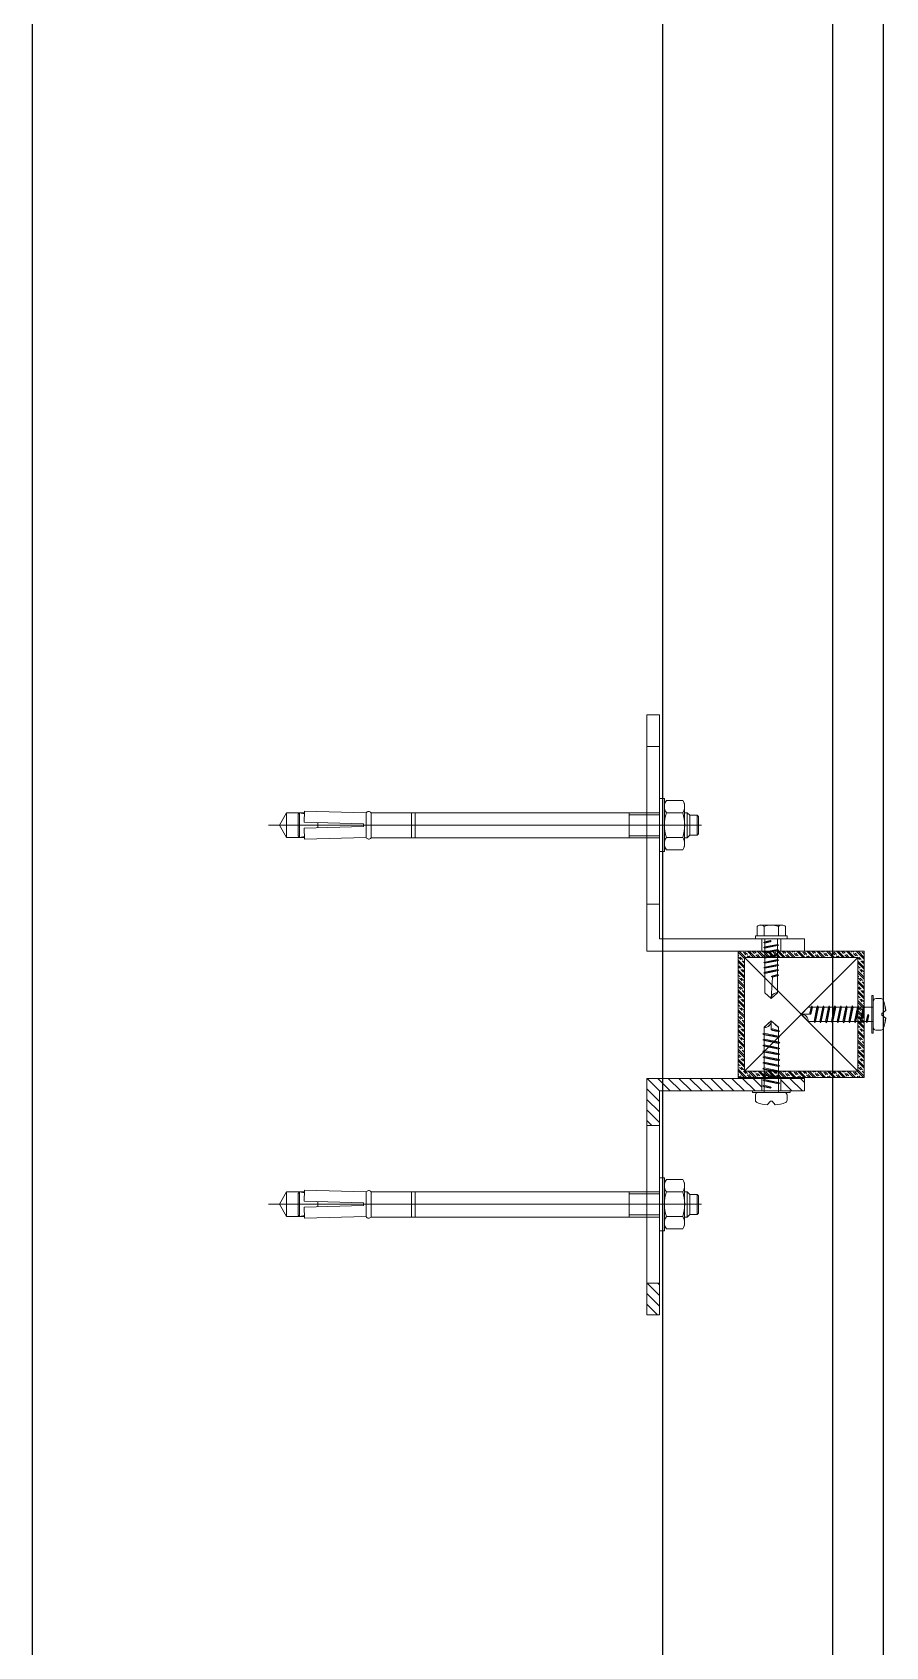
# Model space of a CAD drawing. Header units: millimetres. Extents: x 4688743 to 4806056, y -3017657 to -2960297.
# Drawn here: x 4752452 to 4752723, y -2970324 to -2969812 of the extents above; entities that cross this region are included whole.
import ezdxf

# ---------------------------------------------------------------- set-up
doc = ezdxf.new("R2010")
doc.units = ezdxf.units.MM
doc.header["$MEASUREMENT"] = 0
for name, color, linetype, lineweight in [('B-SECTIONS$0$_FAVETON-Autotaladrante N12 Filete 5.5 mm', 8, 'Continuous', 5), ('CLAYTONE-Pieza', 7, 'Continuous', 9), ('NEI-ALU-CROSS-SECTION', 150, 'Continuous', 5), ('NEI-G-BRACKET-IN PLAN', 115, 'Continuous', 5), ('NEI-G-RCC FASTENER', 253, 'Continuous', 5), ('TAPPING SCREW', 251, 'Continuous', 5)]:
    doc.layers.add(name, color=color, linetype=linetype, lineweight=lineweight)
doc.layers.add('MATEL CLADDING', color=145, linetype='Continuous')
doc.layers.add('wall', color=4, linetype='Continuous')

# ---------------------------------------------------------------- blocks, each defined once
blk = doc.blocks.new('ALU-CROSS-SECTION')
at = {"layer": 'NEI-ALU-CROSS-SECTION'}
h = blk.add_hatch(dxfattribs=at)
h.set_pattern_fill('ANSI33', color=8, scale=0.35, style=0)
h.set_pattern_definition([(45, (-14308.022, -80916.707), (-1.57154482, 1.57154482), []), (45, (-14306.4504, -80916.707), (-1.57154482, 1.57154482), [1.11125, -0.555625])])
h.paths.add_polyline_path([(20, 20), (-20, 20), (-20, -20), (20, -20)])
h.paths.add_polyline_path([(18, -18), (-18, -18), (-18, 18), (18, 18)], flags=16)
at = {"color": 8}
for p, q in [((-18, -18), (18, 18)), ((-18, 18), (18, -18))]:
    blk.add_line(p, q, dxfattribs=at)
for points in [[(-20, -20), (20, -20), (20, 20), (-20, 20)], [(-18, -18), (18, -18), (18, 18), (-18, 18)]]:
    blk.add_lwpolyline(points, close=True)
blk = doc.blocks.new('Autotaladrante N12 Filete 5.5 mm')
at = {"color": 250}
blk.add_lwpolyline([(0.4, -6), (0.1, -6, -0.414214), (0, -5.9), (0, 5.9, -0.414214), (0.1, 6), (0.4, 6, -0.414214), (0.5, 5.9), (0.5, -5.9, -0.414214)], format="xyb", close=True, dxfattribs=at)
at = {"layer": 'TAPPING SCREW'}
for p, q in [((-3.94, 1.25), (-2.75, 0.25)), ((-2.75, 0.25), (-2.75, -0.25)), ((0, 2.29), (1.85, 2.29)), ((1.62, 0), (2.08, 2.69)), ((2.31, 2.29), (3.68, 2.29)), ((4.14, 2.29), (5.51, 2.29)), ((5.98, 2.29), (7.35, 2.29)), ((7.81, 2.29), (9.18, 2.29)), ((9.64, 2.29), (11.01, 2.29)), ((10.56, -2.29), (11.48, 2.29)), ((11.25, 2.69), (11.48, 2.29)), ((11.48, 2.29), (12.85, 2.29)), ((13.31, 2.29), (14.68, 2.29)), ((14.23, -2.29), (15.14, 2.29)), ((14.55, 2.29), (20.7, 2.29)), ((14.91, 2.69), (15.14, 2.29)), ((15.14, 2.29), (16.51, 2.29)), ((16.98, 2.29), (18.35, 2.29)), ((17.66, -2.69), (18.58, 2.69)), ((20.7, 2.29), (22.8, 0)), ((-3.94, -1.25), (-2.75, -0.25)), ((0, -2.29), (2.76, -2.29)), ((3, -2.69), (3.23, -2.29)), ((4.83, -2.69), (5.06, -2.29)), ((6.66, -2.69), (6.89, -2.29)), ((8.5, -2.69), (8.73, -2.29)), ((10.33, -2.69), (10.56, -2.29)), ((10.56, -2.29), (11.93, -2.29)), ((12.39, -2.29), (13.76, -2.29)), ((13.64, -2.29), (20.7, -2.29)), ((14, -2.69), (14.23, -2.29)), ((14.23, -2.29), (15.6, -2.29)), ((16.06, -2.29), (17.43, -2.29)), ((17.89, -2.29), (19.26, -2.29)), ((19.95, 0), (22.8, 0)), ((20.7, -2.29), (22.8, 0))]:
    blk.add_line(p, q, dxfattribs=at)
for points in [[(-0.75, 5), (-2.47, 5)], [(0, 4.25), (0, -4.25)], [(4.6, -2.29), (3.23, -2.29), (4.14, 2.29), (3.91, 2.69), (3, -2.69), (2.76, -2.29), (3.68, 2.29), (3.91, 2.69)], [(6.43, -2.29), (5.06, -2.29), (5.98, 2.29), (5.75, 2.69), (4.83, -2.69), (4.6, -2.29), (5.51, 2.29), (5.75, 2.69)], [(8.26, -2.29), (6.89, -2.29), (7.81, 2.29), (7.58, 2.69), (6.66, -2.69), (6.43, -2.29), (7.35, 2.29), (7.58, 2.69)], [(10.1, -2.29), (8.73, -2.29), (9.64, 2.29), (9.41, 2.69), (8.5, -2.69), (8.26, -2.29), (9.18, 2.29), (9.41, 2.69)], [(13.08, 2.69), (13.31, 2.29), (12.39, -2.29), (12.16, -2.69), (11.93, -2.29), (12.85, 2.29), (13.08, 2.69), (12.16, -2.69)], [(15.83, -2.69), (16.06, -2.29), (16.98, 2.29), (16.75, 2.69), (15.83, -2.69), (15.6, -2.29), (16.51, 2.29), (16.75, 2.69)], [(-0.75, -5), (-2.47, -5)], [(19.95, 0), (19.72, -0.4), (19.26, -2.29), (19.5, -2.69), (19.95, 0), (20.19, -0.4), (19.73, -2.29), (19.5, -2.69)]]:
    blk.add_lwpolyline(points, dxfattribs=at)
for points in [[(2.31, 2.29), (1.85, 0.4), (1.62, 0), (1.39, 0.4), (1.85, 2.29), (2.08, 2.69)], [(10.33, -2.69), (10.1, -2.29), (11.01, 2.29), (11.25, 2.69)], [(13.76, -2.29), (14.68, 2.29), (14.91, 2.69), (14, -2.69)], [(17.89, -2.29), (17.66, -2.69), (17.43, -2.29), (18.35, 2.29), (18.58, 2.69), (18.81, 2.29)]]:
    blk.add_lwpolyline(points, close=True, dxfattribs=at)
for centre, radius, start, end in [((9.02, 0), 13, 159.5169, 174.5435), ((-2.46, 4.24), 0.756, 90.4696, 163.2548), ((-0.76, 4.24), 0.756, 0.4696, 89.5304), ((22.74, 2.05), 2.06, 173.3775, 271.6224), ((9.02, 0), 13, 185.4565, 200.4831), ((-2.46, -4.24), 0.756, 196.7452, 269.5304), ((-0.76, -4.24), 0.756, 270.4696, 359.5304)]:
    blk.add_arc(centre, radius, start, end, dxfattribs=at)
blk = doc.blocks.new('Fischer')
at = {"layer": 'NEI-G-RCC FASTENER', "linetype": 'Continuous'}
for p, q in [((-8, 6.8), (-7.39, 7.85)), ((-8, 6.8), (-8, 0)), ((-2.21, 7.85), (-7.39, 7.85)), ((-1.6, 6.8), (-2.21, 7.85)), ((-1.6, 8.4), (-1.6, 0)), ((-1.6, 8.4), (0, 8.4)), ((0, 8.4), (0, -8.4)), ((-12, 3.1), (-12.4, 2.7)), ((-12.4, 2.7), (-12.4, -2.82)), ((-12, 3.1), (-9.6, 3.1)), ((-12, -3.22), (-12, 3.1)), ((-9.6, 3.1), (-8.82, 3.94)), ((-9.6, 3.1), (-9.6, -3.22)), ((-8.82, 3.94), (-8, 3.94)), ((-8.82, -4.06), (-8.82, 3.94)), ((-8, -6.8), (-8, 0)), ((-2.21, 3.93), (-7.39, 3.93)), ((-1.6, -8.4), (-1.6, 0)), ((91.52, 3.94), (0, 3.94)), ((9.6, 3.94), (9.6, -4.06)), ((77.52, -4.06), (77.52, 3.94)), ((78.72, -4.06), (78.72, 3.94)), ((91.52, 3.94), (91.52, -4.06)), ((112.67, 4.45), (93.12, 3.89)), ((93.12, 3.92), (93.12, 3.46)), ((93.12, -3.46), (93.12, 3.46)), ((112.79, 0.93), (93.92, 0.4)), ((93.92, 0.4), (93.92, -0.4)), ((108.49, 0.78), (108.49, -0.78)), ((112.67, 4.45), (112.79, 0.93)), ((112.69, 3.92), (118.34, 3.92)), ((114.25, 3.92), (112.7, 3.62)), ((114.25, -3.92), (114.25, 3.92)), ((114.65, 3.44), (114.25, 3.92)), ((114.65, -3.44), (114.65, 3.44)), ((118.34, -3.92), (118.34, 3.92)), ((118.34, 3.92), (120.6, 0)), ((120.6, 0), (118.34, -3.92)), ((-12, -3.22), (-12.4, -2.82)), ((-9.6, -3.22), (-12, -3.22)), ((-9.6, -3.22), (-8.82, -4.06)), ((-8.82, -4.06), (-8, -4.06)), ((-2.21, -3.93), (-7.39, -3.93)), ((91.52, -4.06), (0, -4.06)), ((93.12, -3.92), (93.12, -3.46)), ((112.67, -4.45), (93.12, -3.89)), ((112.79, -0.93), (93.92, -0.4)), ((112.67, -4.45), (112.79, -0.93)), ((112.69, -3.92), (118.34, -3.92)), ((112.7, -3.62), (114.25, -3.92)), ((114.65, -3.44), (114.25, -3.92)), ((-8, -6.8), (-7.39, -7.85)), ((-2.21, -7.85), (-7.39, -7.85)), ((-1.6, -6.8), (-2.21, -7.85)), ((-1.6, -8.4), (0, -8.4))]:
    blk.add_line(p, q, dxfattribs=at)
at = {"layer": 'NEI-G-RCC FASTENER'}
for p, q in [((9.6, 3.29), (0, 3.29)), ((-13.33, 0), (124.1, 0)), ((9.6, -3.41), (0, -3.41))]:
    blk.add_line(p, q, dxfattribs=at)
at = {"layer": 'NEI-G-RCC FASTENER', "linetype": 'Continuous'}
for centre, radius, start, end in [((-4.53, 5.89), 3.47, 145.5615, 214.4385), ((-5.07, 5.89), 3.47, 325.5615, 34.4385), ((4.98, 0), 12.98, 162.383, 197.617), ((-14.58, 0), 12.98, 342.383, 17.617), ((92.28, 3.37), 0.948, 27.058, 142.9407), ((-4.53, -5.89), 3.47, 145.5615, 214.4385), ((-5.07, -5.89), 3.47, 325.5615, 34.4385), ((92.28, -3.49), 0.948, 217.0593, 332.942)]:
    blk.add_arc(centre, radius, start, end, dxfattribs=at)
blk = doc.blocks.new('B-SECTIONS$0$Autotaladrante N12 Filete 5.5 mm')
at = {"layer": 'B-SECTIONS$0$_FAVETON-Autotaladrante N12 Filete 5.5 mm'}
for p, q in [((-4.984375, -3.870117), (-4.984375, 3.870117)), ((-4.411376, 2.580078), (-1.03125, 2.580078)), ((0, 2.291992), (1.143555, 2.291992)), ((0.916504, 0), (1.375, 2.692383)), ((1.60669, 2.291992), (2.976807, 2.291992)), ((3.439942, 2.291992), (4.810059, 2.291992)), ((4.356446, -2.291992), (5.273194, 2.291992)), ((5.041749, 2.692383), (5.273194, 2.291992)), ((5.273194, 2.291992), (6.643555, 2.291992)), ((7.106446, 2.291992), (8.476807, 2.291992)), ((8.023194, -2.291992), (8.939698, 2.291992)), ((8.708252, 2.692383), (8.939698, 2.291992)), ((8.939698, 2.291992), (10.310059, 2.291992)), ((10.773194, 2.291992), (12.143311, 2.291992)), ((11.458252, -2.692383), (12.375, 2.692383)), ((12.606446, 2.291992), (19.670899, 2.291992)), ((13.981446, -0.401367), (21.770752, 0)), ((19.670899, 2.291992), (21.770752, 0)), ((19.670899, -2.291992), (21.770752, 0)), ((-4.411376, -2.580078), (-1.03125, -2.580078)), ((-1.03125, -5.160156), (-4.411376, -5.160156)), ((0, -2.291992), (2.060059, -2.291992)), ((2.291749, -2.692383), (2.523194, -2.291992)), ((4.125, -2.692383), (4.356446, -2.291992)), ((4.356446, -2.291992), (5.726807, -2.291992)), ((6.189942, -2.291992), (7.560059, -2.291992)), ((7.791504, -2.692383), (8.023194, -2.291992)), ((8.023194, -2.291992), (9.393311, -2.291992)), ((9.856446, -2.291992), (11.226807, -2.291992)), ((11.689942, -2.291992), (13.060059, -2.291992)), ((13.523194, -2.291992), (19.670899, -2.291992))]:
    blk.add_line(p, q, dxfattribs=at)
for points in [[(-1.03125, 5.160156), (-4.411376, 5.160156)], [(3.893555, -2.291992), (2.523194, -2.291992), (3.439942, 2.291992), (3.208252, 2.692383), (2.291749, -2.692383), (2.060059, -2.291992), (2.976807, 2.291992), (3.208252, 2.692383)], [(6.875, 2.692383), (7.106446, 2.291992), (6.189942, -2.291992), (5.958252, -2.692383), (5.726807, -2.291992), (6.643555, 2.291992), (6.875, 2.692383), (5.958252, -2.692383)], [(9.625, -2.692383), (9.856446, -2.291992), (10.773194, 2.291992), (10.541504, 2.692383), (9.625, -2.692383), (9.393311, -2.291992), (10.310059, 2.291992), (10.541504, 2.692383)], [(13.75, 0), (13.518555, -0.401367), (13.060059, -2.291992), (13.291749, -2.692383), (13.75, 0), (13.981446, -0.401367), (13.523194, -2.291992), (13.291749, -2.692383)]]:
    blk.add_lwpolyline(points, dxfattribs=at)
for points in [[(0, -5.729492), (0, 5.729492), (-1.03125, 5.729492), (-1.03125, -5.729492)], [(1.60669, 2.291992), (1.148194, 0.401367), (0.916504, 0), (0.685059, 0.401367), (1.143555, 2.291992), (1.375, 2.692383)], [(4.125, -2.692383), (3.893555, -2.291992), (4.810059, 2.291992), (5.041749, 2.692383)], [(7.560059, -2.291992), (8.476807, 2.291992), (8.708252, 2.692383), (7.791504, -2.692383)], [(11.689942, -2.291992), (11.458252, -2.692383), (11.226807, -2.291992), (12.143311, 2.291992), (12.375, 2.692383), (12.606446, 2.291992)]]:
    blk.add_lwpolyline(points, close=True, dxfattribs=at)
for centre, radius, start, end in [((1.111329, 0), 6.095833, 154.96034, 205.03966), ((-3.245605, 3.870117), 1.738802, 132.1065, 227.8935), ((21.712647, -2.054688), 2.055444, 88.377566, 186.622451), ((-3.245605, -3.870117), 1.738802, 132.1065, 227.8935)]:
    blk.add_arc(centre, radius, start, end, dxfattribs=at)

msp = doc.modelspace()

# ---------------------------------------------------------------- hatches: boundary and pattern name
at = {"layer": 'NEI-ALU-CROSS-SECTION'}
h = msp.add_hatch(dxfattribs=at)
h.set_pattern_fill('ANSI33', color=8, scale=0.35, angle=90, style=0)
h.set_pattern_definition([(135, (4833612.54, -2984431.4325), (-1.57154482, -1.57154482), []), (135, (4833612.54, -2984429.861), (-1.57154482, -1.57154482), [1.11125, -0.555625])])
h.paths.add_polyline_path([(4752675.83, -2970103.41), (4752675.83, -2970143.41), (4752715.83, -2970143.41), (4752715.83, -2970103.41)])
h.paths.add_polyline_path([(4752713.83, -2970105.41), (4752713.83, -2970141.41), (4752677.83, -2970141.41), (4752677.83, -2970105.41)], flags=16)
at = {"layer": 'NEI-G-BRACKET-IN PLAN'}
h = msp.add_hatch(dxfattribs=at)
h.set_pattern_fill('ANSI31', color=8, scale=0.75, angle=90, style=0)
h.set_pattern_definition([(135, (4752671.8326, -2969963.2504), (-1.683798, -1.683798), [])])
h.paths.add_polyline_path([(4752646.83, -2970143.74), (4752646.83, -2970158.74), (4752650.83, -2970158.74), (4752650.83, -2970147.74), (4752681.33, -2970147.74), (4752681.33, -2970147.73), (4752683.33, -2970147.73), (4752683.33, -2970143.74)])
h = msp.add_hatch(dxfattribs=at)
h.set_pattern_fill('ANSI31', color=8, scale=0.75, angle=90, style=0)
h.set_pattern_definition([(135, (4752639.3331, -2970171.705), (-1.6838, -1.6838), [])])
h.paths.add_polyline_path([(4752696.83, -2970147.74), (4752696.83, -2970143.74), (4752689.33, -2970143.74), (4752689.33, -2970147.74)])
h = msp.add_hatch(dxfattribs=at)
h.set_pattern_fill('ANSI31', color=8, scale=0.75, angle=90, style=0)
h.set_pattern_definition([(135, (4752636.8326, -2970171.705), (-1.6838, -1.6838), [])])
h.paths.add_polyline_path([(4752646.83, -2970208.74), (4752646.83, -2970218.74), (4752650.83, -2970218.74), (4752650.83, -2970208.74)])

# ---------------------------------------------------------------- linework, layer by layer
at = {"layer": 'B-SECTIONS$0$_FAVETON-Autotaladrante N12 Filete 5.5 mm'}
for p, q in [((4752689.71, -2970095.06, 129.88), (4752682.96, -2970095.06, 129.88)), ((4752684.08, -2970095.56, 129.88), (4752684.08, -2970098.51, 129.88)), ((4752684.33, -2970099.41, 129.88), (4752684.33, -2970100.41, 129.88)), ((4752688.33, -2970099.41, 129.88), (4752688.33, -2970101.21, 129.88)), ((4752688.59, -2970095.56, 129.88), (4752688.59, -2970098.51, 129.88)), ((4752690.84, -2970098.51, 129.88), (4752690.84, -2970095.56, 129.88)), ((4752686.33, -2970100.21, 129.88), (4752683.98, -2970100.61, 129.88)), ((4752683.98, -2970103.81, 129.88), (4752684.33, -2970104.01, 129.88)), ((4752684.33, -2970100.81, 129.88), (4752684.33, -2970102.01, 129.88)), ((4752684.33, -2970102.41, 129.88), (4752684.33, -2970103.61, 129.88)), ((4752688.33, -2970103.21, 129.88), (4752684.33, -2970104.01, 129.88)), ((4752684.33, -2970104.01, 129.88), (4752684.33, -2970105.21, 129.88)), ((4752688.68, -2970101.41, 129.88), (4752688.33, -2970101.61, 129.88)), ((4752688.68, -2970103.01, 129.88), (4752688.33, -2970103.21, 129.88)), ((4752688.33, -2970103.21, 129.88), (4752688.33, -2970104.41, 129.88)), ((4752688.33, -2970104.81, 129.88), (4752688.33, -2970106.01, 129.88)), ((4752683.98, -2970107.01, 129.88), (4752684.33, -2970107.21, 129.88)), ((4752688.68, -2970109.41, 129.88), (4752683.98, -2970110.21, 129.88)), ((4752684.33, -2970105.61, 129.88), (4752684.33, -2970106.81, 129.88)), ((4752688.33, -2970106.41, 129.88), (4752684.33, -2970107.21, 129.88)), ((4752684.33, -2970107.21, 129.88), (4752684.33, -2970108.41, 129.88)), ((4752684.33, -2970108.81, 129.88), (4752684.33, -2970110.01, 129.88)), ((4752688.68, -2970106.21, 129.88), (4752688.33, -2970106.41, 129.88)), ((4752688.33, -2970106.41, 129.88), (4752688.33, -2970107.61, 129.88)), ((4752688.33, -2970108.01, 129.88), (4752688.33, -2970109.21, 129.88)), ((4752688.33, -2970109.61, 129.88), (4752688.33, -2970110.81, 129.88)), ((4752684.33, -2970110.41, 129.88), (4752684.33, -2970116.58, 129.88)), ((4752686.68, -2970111.61, 129.88), (4752686.33, -2970118.41, 129.88)), ((4752688.33, -2970111.21, 129.88), (4752688.33, -2970116.58, 129.88)), ((4752684.33, -2970116.58, 129.88), (4752686.33, -2970118.41, 129.88)), ((4752688.33, -2970116.58, 129.88), (4752686.33, -2970118.41, 129.88))]:
    msp.add_line(p, q, dxfattribs=at)
at = {"layer": 'B-SECTIONS$0$_FAVETON-Autotaladrante N12 Filete 5.5 mm', "elevation": 129.88}
for points in [[(4752691.33, -2970099.41), (4752681.33, -2970099.41), (4752681.33, -2970098.51), (4752691.33, -2970098.51)], [(4752684.33, -2970100.81), (4752685.98, -2970100.41), (4752686.33, -2970100.21), (4752685.98, -2970100.01), (4752684.33, -2970100.41), (4752683.98, -2970100.61)], [(4752688.68, -2970103.01), (4752688.33, -2970102.81), (4752684.33, -2970103.61), (4752683.98, -2970103.81)], [(4752688.33, -2970106.01), (4752684.33, -2970106.81), (4752683.98, -2970107.01), (4752688.68, -2970106.21)], [(4752688.33, -2970109.61), (4752688.68, -2970109.41), (4752688.33, -2970109.21), (4752684.33, -2970110.01), (4752683.98, -2970110.21), (4752684.33, -2970110.41)]]:
    msp.add_lwpolyline(points, close=True, dxfattribs=at)
for points in [[(4752681.83, -2970098.51), (4752681.83, -2970095.56)], [(4752688.33, -2970102.81), (4752688.33, -2970101.61), (4752684.33, -2970102.41), (4752683.98, -2970102.21), (4752688.68, -2970101.41), (4752688.33, -2970101.21), (4752684.33, -2970102.01), (4752683.98, -2970102.21)], [(4752683.98, -2970105.41), (4752684.33, -2970105.61), (4752688.33, -2970104.81), (4752688.68, -2970104.61), (4752688.33, -2970104.41), (4752684.33, -2970105.21), (4752683.98, -2970105.41), (4752688.68, -2970104.61)], [(4752688.68, -2970107.81), (4752688.33, -2970108.01), (4752684.33, -2970108.81), (4752683.98, -2970108.61), (4752688.68, -2970107.81), (4752688.33, -2970107.61), (4752684.33, -2970108.41), (4752683.98, -2970108.61)], [(4752686.33, -2970111.41), (4752686.68, -2970111.21), (4752688.33, -2970110.81), (4752688.68, -2970111.01), (4752686.33, -2970111.41), (4752686.68, -2970111.61), (4752688.33, -2970111.21), (4752688.68, -2970111.01)]]:
    msp.add_lwpolyline(points, dxfattribs=at)
at = {"layer": 'B-SECTIONS$0$_FAVETON-Autotaladrante N12 Filete 5.5 mm'}
for centre, radius, start, end in [((4752682.96, -2970096.58, 129.88), 1.52, 42.0825, 137.8695), ((4752686.33, -2970100.38, 129.88), 5.32, 64.9364, 115.0157), ((4752689.71, -2970096.58, 129.88), 1.52, 42.0825, 137.8695), ((4752688.12, -2970118.36, 129.88), 1.79, 83.3536, 181.5985)]:
    msp.add_arc(centre, radius, start, end, dxfattribs=at)
at = {"layer": 'CLAYTONE-Pieza', "color": 250, "elevation": 129.88}
for points in [[(4752718.33, -2970117.41), (4752718.63, -2970117.41, -0.414214), (4752718.73, -2970117.51), (4752718.73, -2970129.31, -0.414214), (4752718.63, -2970129.41), (4752718.33, -2970129.41, -0.414214), (4752718.23, -2970129.31), (4752718.23, -2970117.51, -0.414214)], [(4752692.33, -2970147.84), (4752692.33, -2970148.14, -0.414214), (4752692.23, -2970148.24), (4752680.43, -2970148.24, -0.414214), (4752680.33, -2970148.14), (4752680.33, -2970147.84, -0.414214), (4752680.43, -2970147.74), (4752692.23, -2970147.74, -0.414214)]]:
    msp.add_lwpolyline(points, format="xyb", close=True, dxfattribs=at)
at = {"layer": 'MATEL CLADDING', "elevation": 0}
for points in [[(4752705.83, -2973389.64), (4752705.83, -2966811.47), (4752705.83, -2966811.47)], [(4752721.83, -2966811.47), (4752721.83, -2973389.64)]]:
    msp.add_lwpolyline(points, dxfattribs=at)
at = {"layer": 'NEI-ALU-CROSS-SECTION', "color": 8}
for p, q in [((4752713.83, -2970141.41, 129.88), (4752677.83, -2970105.41, 129.88)), ((4752677.83, -2970141.41, 129.88), (4752713.83, -2970105.41, 129.88))]:
    msp.add_line(p, q, dxfattribs=at)
at = {"layer": 'NEI-ALU-CROSS-SECTION', "elevation": 129.88}
for points in [[(4752715.83, -2970143.41), (4752715.83, -2970103.41), (4752675.83, -2970103.41), (4752675.83, -2970143.41)], [(4752713.83, -2970141.41), (4752713.83, -2970105.41), (4752677.83, -2970105.41), (4752677.83, -2970141.41)]]:
    msp.add_lwpolyline(points, close=True, dxfattribs=at)
at = {"layer": 'NEI-G-BRACKET-IN PLAN', "color": 8}
for p, q in [((4752646.83, -2970038.41, -1168.96), (4752650.83, -2970038.41, -1168.96)), ((4752646.83, -2970088.41, -1168.96), (4752650.83, -2970088.41, -1168.96)), ((4752683.33, -2970099.41, 129.88), (4752683.33, -2970103.41, 129.88)), ((4752689.33, -2970099.41, 129.88), (4752689.33, -2970103.41, 129.88)), ((4752683.33, -2970147.74, 129.88), (4752683.33, -2970143.74, 129.88)), ((4752689.33, -2970147.74, 129.88), (4752689.33, -2970143.74, 129.88)), ((4752646.83, -2970158.74, -1168.96), (4752650.83, -2970158.74, -1168.96)), ((4752646.83, -2970208.74, -1168.96), (4752650.83, -2970208.74, -1168.96))]:
    msp.add_line(p, q, dxfattribs=at)
at = {"layer": 'NEI-G-BRACKET-IN PLAN', "color": 8, "elevation": 129.88}
for points in [[(4752646.83, -2970028.41), (4752646.83, -2970103.41), (4752696.83, -2970103.41), (4752696.83, -2970099.41), (4752650.83, -2970099.41), (4752650.83, -2970028.41), (4752646.83, -2970028.41)], [(4752646.83, -2970218.74), (4752646.83, -2970143.74), (4752696.83, -2970143.74), (4752696.83, -2970147.74), (4752650.83, -2970147.74), (4752650.83, -2970218.74), (4752646.83, -2970218.74)]]:
    msp.add_lwpolyline(points, dxfattribs=at)
at = {"layer": 'NEI-G-RCC FASTENER', "linetype": 'Continuous'}
for p, q in [((4752650.83, -2970054.95, -1168.96), (4752650.83, -2970071.75, -1168.96)), ((4752652.43, -2970054.95, -1168.96), (4752650.83, -2970054.95, -1168.96)), ((4752652.43, -2970071.75, -1168.96), (4752652.43, -2970054.95, -1168.96)), ((4752652.43, -2970056.55, -1168.96), (4752653.04, -2970055.5, -1168.96)), ((4752653.04, -2970055.5, -1168.96), (4752658.22, -2970055.5, -1168.96)), ((4752658.83, -2970056.55, -1168.96), (4752658.22, -2970055.5, -1168.96)), ((4752658.83, -2970070.15, -1168.96), (4752658.83, -2970056.55, -1168.96)), ((4752532.49, -2970059.43, -1168.96), (4752530.23, -2970063.35, -1168.96)), ((4752530.23, -2970063.35, -1168.96), (4752532.49, -2970067.27, -1168.96)), ((4752538.14, -2970059.43, -1168.96), (4752532.49, -2970059.43, -1168.96)), ((4752532.49, -2970067.27, -1168.96), (4752532.49, -2970059.43, -1168.96)), ((4752536.18, -2970059.91, -1168.96), (4752536.58, -2970059.43, -1168.96)), ((4752536.18, -2970066.79, -1168.96), (4752536.18, -2970059.91, -1168.96)), ((4752536.58, -2970067.27, -1168.96), (4752536.58, -2970059.43, -1168.96)), ((4752536.58, -2970059.43, -1168.96), (4752538.13, -2970059.73, -1168.96)), ((4752538.16, -2970058.9, -1168.96), (4752538.04, -2970062.42, -1168.96)), ((4752538.04, -2970062.42, -1168.96), (4752556.91, -2970062.95, -1168.96)), ((4752538.04, -2970064.28, -1168.96), (4752556.91, -2970063.75, -1168.96)), ((4752538.16, -2970058.9, -1168.96), (4752557.71, -2970059.46, -1168.96)), ((4752542.34, -2970062.57, -1168.96), (4752542.34, -2970064.13, -1168.96)), ((4752556.91, -2970062.95, -1168.96), (4752556.91, -2970063.75, -1168.96)), ((4752557.71, -2970067.27, -1168.96), (4752557.71, -2970059.43, -1168.96)), ((4752559.31, -2970059.41, -1168.96), (4752650.83, -2970059.41, -1168.96)), ((4752559.31, -2970059.41, -1168.96), (4752559.31, -2970067.41, -1168.96)), ((4752572.11, -2970067.41, -1168.96), (4752572.11, -2970059.41, -1168.96)), ((4752573.31, -2970067.41, -1168.96), (4752573.31, -2970059.41, -1168.96)), ((4752641.23, -2970059.41, -1168.96), (4752641.23, -2970067.41, -1168.96)), ((4752653.04, -2970059.42, -1168.96), (4752658.22, -2970059.42, -1168.96)), ((4752659.65, -2970059.41, -1168.96), (4752658.83, -2970059.41, -1168.96)), ((4752659.65, -2970067.41, -1168.96), (4752659.65, -2970059.41, -1168.96)), ((4752660.43, -2970060.25, -1168.96), (4752659.65, -2970059.41, -1168.96)), ((4752662.83, -2970060.25, -1168.96), (4752660.43, -2970060.25, -1168.96)), ((4752660.43, -2970060.25, -1168.96), (4752660.43, -2970066.57, -1168.96)), ((4752662.83, -2970066.57, -1168.96), (4752662.83, -2970060.25, -1168.96)), ((4752662.83, -2970060.25, -1168.96), (4752663.23, -2970060.65, -1168.96)), ((4752663.23, -2970060.65, -1168.96), (4752663.23, -2970066.17, -1168.96)), ((4752538.14, -2970067.27, -1168.96), (4752532.49, -2970067.27, -1168.96)), ((4752536.18, -2970066.79, -1168.96), (4752536.58, -2970067.27, -1168.96)), ((4752538.13, -2970066.97, -1168.96), (4752536.58, -2970067.27, -1168.96)), ((4752538.16, -2970067.8, -1168.96), (4752538.04, -2970064.28, -1168.96)), ((4752538.16, -2970067.8, -1168.96), (4752557.71, -2970067.24, -1168.96)), ((4752559.31, -2970067.41, -1168.96), (4752650.83, -2970067.41, -1168.96)), ((4752653.04, -2970067.28, -1168.96), (4752658.22, -2970067.28, -1168.96)), ((4752659.65, -2970067.41, -1168.96), (4752658.83, -2970067.41, -1168.96)), ((4752660.43, -2970066.57, -1168.96), (4752659.65, -2970067.41, -1168.96)), ((4752660.43, -2970066.57, -1168.96), (4752662.83, -2970066.57, -1168.96)), ((4752662.83, -2970066.57, -1168.96), (4752663.23, -2970066.17, -1168.96)), ((4752652.43, -2970071.75, -1168.96), (4752650.83, -2970071.75, -1168.96)), ((4752652.43, -2970070.15, -1168.96), (4752653.04, -2970071.2, -1168.96)), ((4752653.04, -2970071.2, -1168.96), (4752658.22, -2970071.2, -1168.96)), ((4752658.83, -2970070.15, -1168.96), (4752658.22, -2970071.2, -1168.96)), ((4752650.83, -2970175.28, -1168.96), (4752650.83, -2970192.08, -1168.96)), ((4752652.43, -2970175.28, -1168.96), (4752650.83, -2970175.28, -1168.96)), ((4752652.43, -2970192.08, -1168.96), (4752652.43, -2970175.28, -1168.96)), ((4752652.43, -2970176.88, -1168.96), (4752653.04, -2970175.82, -1168.96)), ((4752653.04, -2970175.82, -1168.96), (4752658.22, -2970175.82, -1168.96)), ((4752658.83, -2970176.88, -1168.96), (4752658.22, -2970175.82, -1168.96)), ((4752532.49, -2970179.76, -1168.96), (4752530.23, -2970183.68, -1168.96)), ((4752538.14, -2970179.76, -1168.96), (4752532.49, -2970179.76, -1168.96)), ((4752532.49, -2970187.6, -1168.96), (4752532.49, -2970179.76, -1168.96)), ((4752536.18, -2970180.24, -1168.96), (4752536.58, -2970179.76, -1168.96)), ((4752536.18, -2970187.12, -1168.96), (4752536.18, -2970180.24, -1168.96)), ((4752536.58, -2970187.6, -1168.96), (4752536.58, -2970179.76, -1168.96)), ((4752536.58, -2970179.76, -1168.96), (4752538.13, -2970180.06, -1168.96)), ((4752538.16, -2970179.23, -1168.96), (4752538.04, -2970182.75, -1168.96)), ((4752538.16, -2970179.23, -1168.96), (4752557.71, -2970179.78, -1168.96)), ((4752557.71, -2970187.6, -1168.96), (4752557.71, -2970179.76, -1168.96)), ((4752559.31, -2970179.74, -1168.96), (4752650.83, -2970179.74, -1168.96)), ((4752559.31, -2970179.74, -1168.96), (4752559.31, -2970187.74, -1168.96)), ((4752572.11, -2970187.74, -1168.96), (4752572.11, -2970179.74, -1168.96)), ((4752573.31, -2970187.74, -1168.96), (4752573.31, -2970179.74, -1168.96)), ((4752641.23, -2970179.74, -1168.96), (4752641.23, -2970187.74, -1168.96)), ((4752653.04, -2970179.75, -1168.96), (4752658.22, -2970179.75, -1168.96)), ((4752658.83, -2970190.48, -1168.96), (4752658.83, -2970176.88, -1168.96)), ((4752659.65, -2970179.74, -1168.96), (4752658.83, -2970179.74, -1168.96)), ((4752659.65, -2970187.74, -1168.96), (4752659.65, -2970179.74, -1168.96)), ((4752660.43, -2970180.58, -1168.96), (4752659.65, -2970179.74, -1168.96)), ((4752662.83, -2970180.58, -1168.96), (4752660.43, -2970180.58, -1168.96)), ((4752660.43, -2970180.58, -1168.96), (4752660.43, -2970186.9, -1168.96)), ((4752662.83, -2970186.9, -1168.96), (4752662.83, -2970180.58, -1168.96)), ((4752662.83, -2970180.58, -1168.96), (4752663.23, -2970180.98, -1168.96)), ((4752663.23, -2970180.98, -1168.96), (4752663.23, -2970186.5, -1168.96)), ((4752530.23, -2970183.68, -1168.96), (4752532.49, -2970187.6, -1168.96)), ((4752538.04, -2970182.75, -1168.96), (4752556.91, -2970183.28, -1168.96)), ((4752538.04, -2970184.61, -1168.96), (4752556.91, -2970184.08, -1168.96)), ((4752538.16, -2970188.12, -1168.96), (4752538.04, -2970184.61, -1168.96)), ((4752542.34, -2970182.9, -1168.96), (4752542.34, -2970184.46, -1168.96)), ((4752556.91, -2970183.28, -1168.96), (4752556.91, -2970184.08, -1168.96)), ((4752660.43, -2970186.9, -1168.96), (4752659.65, -2970187.74, -1168.96)), ((4752660.43, -2970186.9, -1168.96), (4752662.83, -2970186.9, -1168.96)), ((4752662.83, -2970186.9, -1168.96), (4752663.23, -2970186.5, -1168.96)), ((4752538.14, -2970187.6, -1168.96), (4752532.49, -2970187.6, -1168.96)), ((4752536.18, -2970187.12, -1168.96), (4752536.58, -2970187.6, -1168.96)), ((4752538.13, -2970187.29, -1168.96), (4752536.58, -2970187.6, -1168.96)), ((4752538.16, -2970188.12, -1168.96), (4752557.71, -2970187.57, -1168.96)), ((4752559.31, -2970187.74, -1168.96), (4752650.83, -2970187.74, -1168.96)), ((4752652.43, -2970190.48, -1168.96), (4752653.04, -2970191.53, -1168.96)), ((4752653.04, -2970187.6, -1168.96), (4752658.22, -2970187.6, -1168.96)), ((4752653.04, -2970191.53, -1168.96), (4752658.22, -2970191.53, -1168.96)), ((4752658.83, -2970190.48, -1168.96), (4752658.22, -2970191.53, -1168.96)), ((4752659.65, -2970187.74, -1168.96), (4752658.83, -2970187.74, -1168.96)), ((4752652.43, -2970192.08, -1168.96), (4752650.83, -2970192.08, -1168.96))]:
    msp.add_line(p, q, dxfattribs=at)
at = {"layer": 'NEI-G-RCC FASTENER'}
for p, q in [((4752664.17, -2970063.36, -1168.96), (4752526.73, -2970063.36, -1168.96)), ((4752641.23, -2970060.06, -1168.96), (4752650.83, -2970060.06, -1168.96)), ((4752641.23, -2970066.76, -1168.96), (4752650.83, -2970066.76, -1168.96)), ((4752641.23, -2970180.39, -1168.96), (4752650.83, -2970180.39, -1168.96)), ((4752664.17, -2970183.68, -1168.96), (4752526.73, -2970183.68, -1168.96)), ((4752641.23, -2970187.09, -1168.96), (4752650.83, -2970187.09, -1168.96))]:
    msp.add_line(p, q, dxfattribs=at)
at = {"layer": 'NEI-G-RCC FASTENER', "linetype": 'Continuous'}
for centre, radius, start, end in [((4752655.9, -2970057.46, -1168.96), 3.47, 145.5615, 214.4385), ((4752655.36, -2970057.46, -1168.96), 3.47, 325.5615, 34.4385), ((4752558.55, -2970059.98, -1168.96), 0.948, 37.0593, 152.942), ((4752665.41, -2970063.35, -1168.96), 12.98, 162.383, 197.617), ((4752645.86, -2970063.35, -1168.96), 12.98, 342.383, 17.617), ((4752558.55, -2970066.84, -1168.96), 0.948, 207.058, 322.9407), ((4752655.9, -2970069.24, -1168.96), 3.47, 145.5615, 214.4385), ((4752655.36, -2970069.24, -1168.96), 3.47, 325.5615, 34.4385), ((4752655.9, -2970177.79, -1168.96), 3.47, 145.5615, 214.4385), ((4752655.36, -2970177.79, -1168.96), 3.47, 325.5615, 34.4385), ((4752558.55, -2970180.31, -1168.96), 0.948, 37.0593, 152.942), ((4752665.41, -2970183.68, -1168.96), 12.98, 162.383, 197.617), ((4752645.86, -2970183.68, -1168.96), 12.98, 342.383, 17.617), ((4752558.55, -2970187.17, -1168.96), 0.948, 207.058, 322.9407), ((4752655.9, -2970189.57, -1168.96), 3.47, 145.5615, 214.4385), ((4752655.36, -2970189.57, -1168.96), 3.47, 325.5615, 34.4385)]:
    msp.add_arc(centre, radius, start, end, dxfattribs=at)
at = {"layer": 'TAPPING SCREW'}
for p, q in [((4752684.04, -2970127.53, 129.88), (4752686.33, -2970125.43, 129.88)), ((4752688.63, -2970127.53, 129.88), (4752686.33, -2970125.43, 129.88)), ((4752686.33, -2970128.28, 129.88), (4752686.33, -2970125.43, 129.88)), ((4752698.03, -2970121.12, 129.88), (4752695.93, -2970123.41, 129.88)), ((4752698.77, -2970123.41, 129.88), (4752695.93, -2970123.41, 129.88)), ((4752698.03, -2970125.7, 129.88), (4752695.93, -2970123.41, 129.88)), ((4752706.33, -2970121.12, 129.88), (4752698.03, -2970121.12, 129.88)), ((4752701.07, -2970120.72, 129.88), (4752700.15, -2970126.1, 129.88)), ((4752704.5, -2970121.12, 129.88), (4752703.58, -2970125.7, 129.88)), ((4752704.73, -2970120.72, 129.88), (4752704.5, -2970121.12, 129.88)), ((4752708.17, -2970121.12, 129.88), (4752706.8, -2970121.12, 129.88)), ((4752708.17, -2970121.12, 129.88), (4752707.25, -2970125.7, 129.88)), ((4752708.4, -2970120.72, 129.88), (4752708.17, -2970121.12, 129.88)), ((4752710.23, -2970120.72, 129.88), (4752710, -2970121.12, 129.88)), ((4752712.07, -2970120.72, 129.88), (4752711.83, -2970121.12, 129.88)), ((4752713.9, -2970120.72, 129.88), (4752713.67, -2970121.12, 129.88)), ((4752715.73, -2970120.72, 129.88), (4752715.5, -2970121.12, 129.88)), ((4752718.73, -2970121.12, 129.88), (4752715.96, -2970121.12, 129.88)), ((4752717.11, -2970123.41, 129.88), (4752716.65, -2970126.1, 129.88)), ((4752722.66, -2970122.16, 129.88), (4752721.47, -2970123.16, 129.88)), ((4752721.47, -2970123.66, 129.88), (4752721.47, -2970123.16, 129.88)), ((4752722.66, -2970124.66, 129.88), (4752721.47, -2970123.66, 129.88)), ((4752689.03, -2970130.57, 129.88), (4752683.64, -2970129.66, 129.88)), ((4752684.04, -2970134.93, 129.88), (4752684.04, -2970127.53, 129.88)), ((4752688.63, -2970135.84, 129.88), (4752688.63, -2970127.53, 129.88)), ((4752705.42, -2970125.7, 129.88), (4752698.03, -2970125.7, 129.88)), ((4752703.82, -2970126.1, 129.88), (4752703.58, -2970125.7, 129.88)), ((4752707.25, -2970125.7, 129.88), (4752705.88, -2970125.7, 129.88)), ((4752707.48, -2970126.1, 129.88), (4752707.25, -2970125.7, 129.88)), ((4752709.08, -2970125.7, 129.88), (4752707.71, -2970125.7, 129.88)), ((4752710.92, -2970125.7, 129.88), (4752709.55, -2970125.7, 129.88)), ((4752712.75, -2970125.7, 129.88), (4752711.38, -2970125.7, 129.88)), ((4752714.58, -2970125.7, 129.88), (4752713.21, -2970125.7, 129.88)), ((4752716.42, -2970125.7, 129.88), (4752715.05, -2970125.7, 129.88)), ((4752718.73, -2970125.7, 129.88), (4752716.88, -2970125.7, 129.88)), ((4752683.64, -2970133.32, 129.88), (4752684.04, -2970133.09, 129.88)), ((4752688.63, -2970134.01, 129.88), (4752684.04, -2970133.09, 129.88)), ((4752684.04, -2970136.76, 129.88), (4752684.04, -2970135.39, 129.88)), ((4752689.03, -2970134.24, 129.88), (4752688.63, -2970134.01, 129.88)), ((4752683.64, -2970136.99, 129.88), (4752684.04, -2970136.76, 129.88)), ((4752688.63, -2970137.68, 129.88), (4752684.04, -2970136.76, 129.88)), ((4752684.04, -2970138.59, 129.88), (4752684.04, -2970137.22, 129.88)), ((4752684.04, -2970140.43, 129.88), (4752684.04, -2970139.06, 129.88)), ((4752688.63, -2970137.68, 129.88), (4752688.63, -2970136.31, 129.88)), ((4752689.03, -2970137.91, 129.88), (4752688.63, -2970137.68, 129.88)), ((4752689.03, -2970139.74, 129.88), (4752688.63, -2970139.51, 129.88)), ((4752684.04, -2970142.26, 129.88), (4752684.04, -2970140.89, 129.88)), ((4752684.04, -2970144.09, 129.88), (4752684.04, -2970142.72, 129.88)), ((4752684.04, -2970145.93, 129.88), (4752684.04, -2970144.56, 129.88)), ((4752689.03, -2970141.57, 129.88), (4752688.63, -2970141.34, 129.88)), ((4752689.03, -2970143.41, 129.88), (4752688.63, -2970143.18, 129.88)), ((4752689.03, -2970145.24, 129.88), (4752688.63, -2970145.01, 129.88)), ((4752688.63, -2970148.24, 129.88), (4752688.63, -2970145.47, 129.88)), ((4752686.33, -2970146.62, 129.88), (4752683.64, -2970146.16, 129.88)), ((4752684.04, -2970148.24, 129.88), (4752684.04, -2970146.39, 129.88)), ((4752685.08, -2970152.17, 129.88), (4752686.08, -2970150.98, 129.88)), ((4752686.08, -2970150.98, 129.88), (4752686.58, -2970150.98, 129.88)), ((4752687.59, -2970152.17, 129.88), (4752686.58, -2970150.98, 129.88))]:
    msp.add_line(p, q, dxfattribs=at)
at = {"layer": 'TAPPING SCREW', "elevation": 129.88}
for points in [[(4752718.73, -2970127.66), (4752718.73, -2970119.16)], [(4752719.48, -2970118.41), (4752721.2, -2970118.41)], [(4752698.77, -2970123.41), (4752699.01, -2970123.01), (4752699.46, -2970121.12), (4752699.23, -2970120.72), (4752698.77, -2970123.41), (4752698.54, -2970123.01), (4752699, -2970121.12), (4752699.23, -2970120.72)], [(4752702.9, -2970120.72), (4752702.67, -2970121.12), (4752701.75, -2970125.7), (4752701.98, -2970126.1), (4752702.9, -2970120.72), (4752703.13, -2970121.12), (4752702.21, -2970125.7), (4752701.98, -2970126.1)], [(4752705.65, -2970126.1), (4752705.42, -2970125.7), (4752706.33, -2970121.12), (4752706.57, -2970120.72), (4752706.8, -2970121.12), (4752705.88, -2970125.7), (4752705.65, -2970126.1), (4752706.57, -2970120.72)], [(4752708.63, -2970121.12), (4752710, -2970121.12), (4752709.08, -2970125.7), (4752709.32, -2970126.1), (4752710.23, -2970120.72), (4752710.46, -2970121.12), (4752709.55, -2970125.7), (4752709.32, -2970126.1)], [(4752710.46, -2970121.12), (4752711.83, -2970121.12), (4752710.92, -2970125.7), (4752711.15, -2970126.1), (4752712.07, -2970120.72), (4752712.3, -2970121.12), (4752711.38, -2970125.7), (4752711.15, -2970126.1)], [(4752712.3, -2970121.12), (4752713.67, -2970121.12), (4752712.75, -2970125.7), (4752712.98, -2970126.1), (4752713.9, -2970120.72), (4752714.13, -2970121.12), (4752713.21, -2970125.7), (4752712.98, -2970126.1)], [(4752714.13, -2970121.12), (4752715.5, -2970121.12), (4752714.58, -2970125.7), (4752714.82, -2970126.1), (4752715.73, -2970120.72), (4752715.96, -2970121.12), (4752715.05, -2970125.7), (4752714.82, -2970126.1)], [(4752686.33, -2970128.28), (4752686.73, -2970128.51), (4752688.63, -2970128.97), (4752689.03, -2970128.74), (4752686.33, -2970128.28), (4752686.73, -2970128.05), (4752688.63, -2970128.51), (4752689.03, -2970128.74)], [(4752719.48, -2970128.41), (4752721.2, -2970128.41)], [(4752689.03, -2970132.41), (4752688.63, -2970132.18), (4752684.04, -2970131.26), (4752683.64, -2970131.49), (4752689.03, -2970132.41), (4752688.63, -2970132.64), (4752684.04, -2970131.72), (4752683.64, -2970131.49)], [(4752683.64, -2970135.16), (4752684.04, -2970134.93), (4752688.63, -2970135.84), (4752689.03, -2970136.07), (4752688.63, -2970136.31), (4752684.04, -2970135.39), (4752683.64, -2970135.16), (4752689.03, -2970136.07)], [(4752688.63, -2970138.14), (4752688.63, -2970139.51), (4752684.04, -2970138.59), (4752683.64, -2970138.82), (4752689.03, -2970139.74), (4752688.63, -2970139.97), (4752684.04, -2970139.06), (4752683.64, -2970138.82)], [(4752688.63, -2970139.97), (4752688.63, -2970141.34), (4752684.04, -2970140.43), (4752683.64, -2970140.66), (4752689.03, -2970141.57), (4752688.63, -2970141.81), (4752684.04, -2970140.89), (4752683.64, -2970140.66)], [(4752688.63, -2970141.81), (4752688.63, -2970143.18), (4752684.04, -2970142.26), (4752683.64, -2970142.49), (4752689.03, -2970143.41), (4752688.63, -2970143.64), (4752684.04, -2970142.72), (4752683.64, -2970142.49)], [(4752688.63, -2970143.64), (4752688.63, -2970145.01), (4752684.04, -2970144.09), (4752683.64, -2970144.32), (4752689.03, -2970145.24), (4752688.63, -2970145.47), (4752684.04, -2970144.56), (4752683.64, -2970144.32)], [(4752681.33, -2970148.99), (4752681.33, -2970150.7)], [(4752682.08, -2970148.24), (4752690.58, -2970148.24)], [(4752691.33, -2970148.99), (4752691.33, -2970150.7)]]:
    msp.add_lwpolyline(points, dxfattribs=at)
for points in [[(4752700.83, -2970121.12), (4752701.07, -2970120.72), (4752701.3, -2970121.12), (4752700.38, -2970125.7), (4752700.15, -2970126.1), (4752699.92, -2970125.7)], [(4752704.96, -2970121.12), (4752704.05, -2970125.7), (4752703.82, -2970126.1), (4752704.73, -2970120.72)], [(4752708.4, -2970120.72), (4752708.63, -2970121.12), (4752707.71, -2970125.7), (4752707.48, -2970126.1)], [(4752716.42, -2970125.7), (4752716.88, -2970123.81), (4752717.11, -2970123.41), (4752717.34, -2970123.81), (4752716.88, -2970125.7), (4752716.65, -2970126.1)], [(4752688.63, -2970130.34), (4752689.03, -2970130.57), (4752688.63, -2970130.81), (4752684.04, -2970129.89), (4752683.64, -2970129.66), (4752684.04, -2970129.43)], [(4752688.63, -2970134.47), (4752684.04, -2970133.56), (4752683.64, -2970133.32), (4752689.03, -2970134.24)], [(4752689.03, -2970137.91), (4752688.63, -2970138.14), (4752684.04, -2970137.22), (4752683.64, -2970136.99)], [(4752684.04, -2970145.93), (4752685.93, -2970146.38), (4752686.33, -2970146.62), (4752685.93, -2970146.85), (4752684.04, -2970146.39), (4752683.64, -2970146.16)]]:
    msp.add_lwpolyline(points, close=True, dxfattribs=at)
at = {"layer": 'TAPPING SCREW'}
for centre, radius, start, end in [((4752719.48, -2970119.17, 129.88), 0.756, 90.4696, 179.5304), ((4752721.19, -2970119.17, 129.88), 0.756, 16.7452, 89.5304), ((4752709.7, -2970123.41, 129.88), 13, 5.4565, 20.4831), ((4752684.28, -2970125.49, 129.88), 2.06, 263.3775, 1.6224), ((4752695.98, -2970125.47, 129.88), 2.06, 353.3775, 91.6224), ((4752709.7, -2970123.41, 129.88), 13, 339.5169, 354.5435), ((4752719.48, -2970127.65, 129.88), 0.756, 180.4696, 269.5304), ((4752721.19, -2970127.65, 129.88), 0.756, 270.4696, 343.2548), ((4752682.09, -2970148.99, 129.88), 0.756, 90.4696, 179.5304), ((4752682.09, -2970150.7, 129.88), 0.756, 180.4696, 253.2548), ((4752690.58, -2970148.99, 129.88), 0.756, 0.4696, 89.5304), ((4752690.58, -2970150.7, 129.88), 0.756, 286.7452, 359.5304), ((4752686.33, -2970139.21, 129.88), 13, 249.5169, 264.5435), ((4752686.33, -2970139.21, 129.88), 13, 275.4565, 290.4831)]:
    msp.add_arc(centre, radius, start, end, dxfattribs=at)
at = {"layer": 'wall'}
for p, q in [((4752652.01, -2973564.64, 0), (4752651.74, -2965763.96, 0)), ((4752451.9, -2971764.64, 0), (4752451.74, -2966065.29, 0))]:
    msp.add_line(p, q, dxfattribs=at)

# ---------------------------------------------------------------- block references
at = {"layer": 'CLAYTONE-Pieza', "color": 8, "rotation": 179.9999999999999}
msp.add_blockref('Autotaladrante N12 Filete 5.5 mm', (4752718.73, -2970123.41, 129.88), dxfattribs=at)
at = {"layer": 'CLAYTONE-Pieza', "rotation": 90}
msp.add_blockref('Autotaladrante N12 Filete 5.5 mm', (4752686.33, -2970148.24, 129.88), dxfattribs=at)
at = {"layer": 'NEI-ALU-CROSS-SECTION', "color": 8, "rotation": 90}
msp.add_blockref('ALU-CROSS-SECTION', (4752695.83, -2970123.41, 129.88), dxfattribs=at)
at = {"layer": 'NEI-G-BRACKET-IN PLAN', "color": 8, "extrusion": (0, 0, -1), "xscale": 0.8726777181651566, "yscale": 0.8726777181651566, "zscale": -0.8726777181651566, "rotation": 270.0239505062693}
msp.add_blockref('B-SECTIONS$0$Autotaladrante N12 Filete 5.5 mm', (-4752686.33, -2970099.41, -129.88), dxfattribs=at)
at = {"layer": 'NEI-G-RCC FASTENER', "extrusion": (0, 0, -1), "zscale": -1}
for p in [(-4752650.83, -2970063.35, 1168.96), (-4752650.83, -2970183.68, 1168.96)]:
    msp.add_blockref('Fischer', p, dxfattribs=at)

doc.saveas('drawing.dxf')
